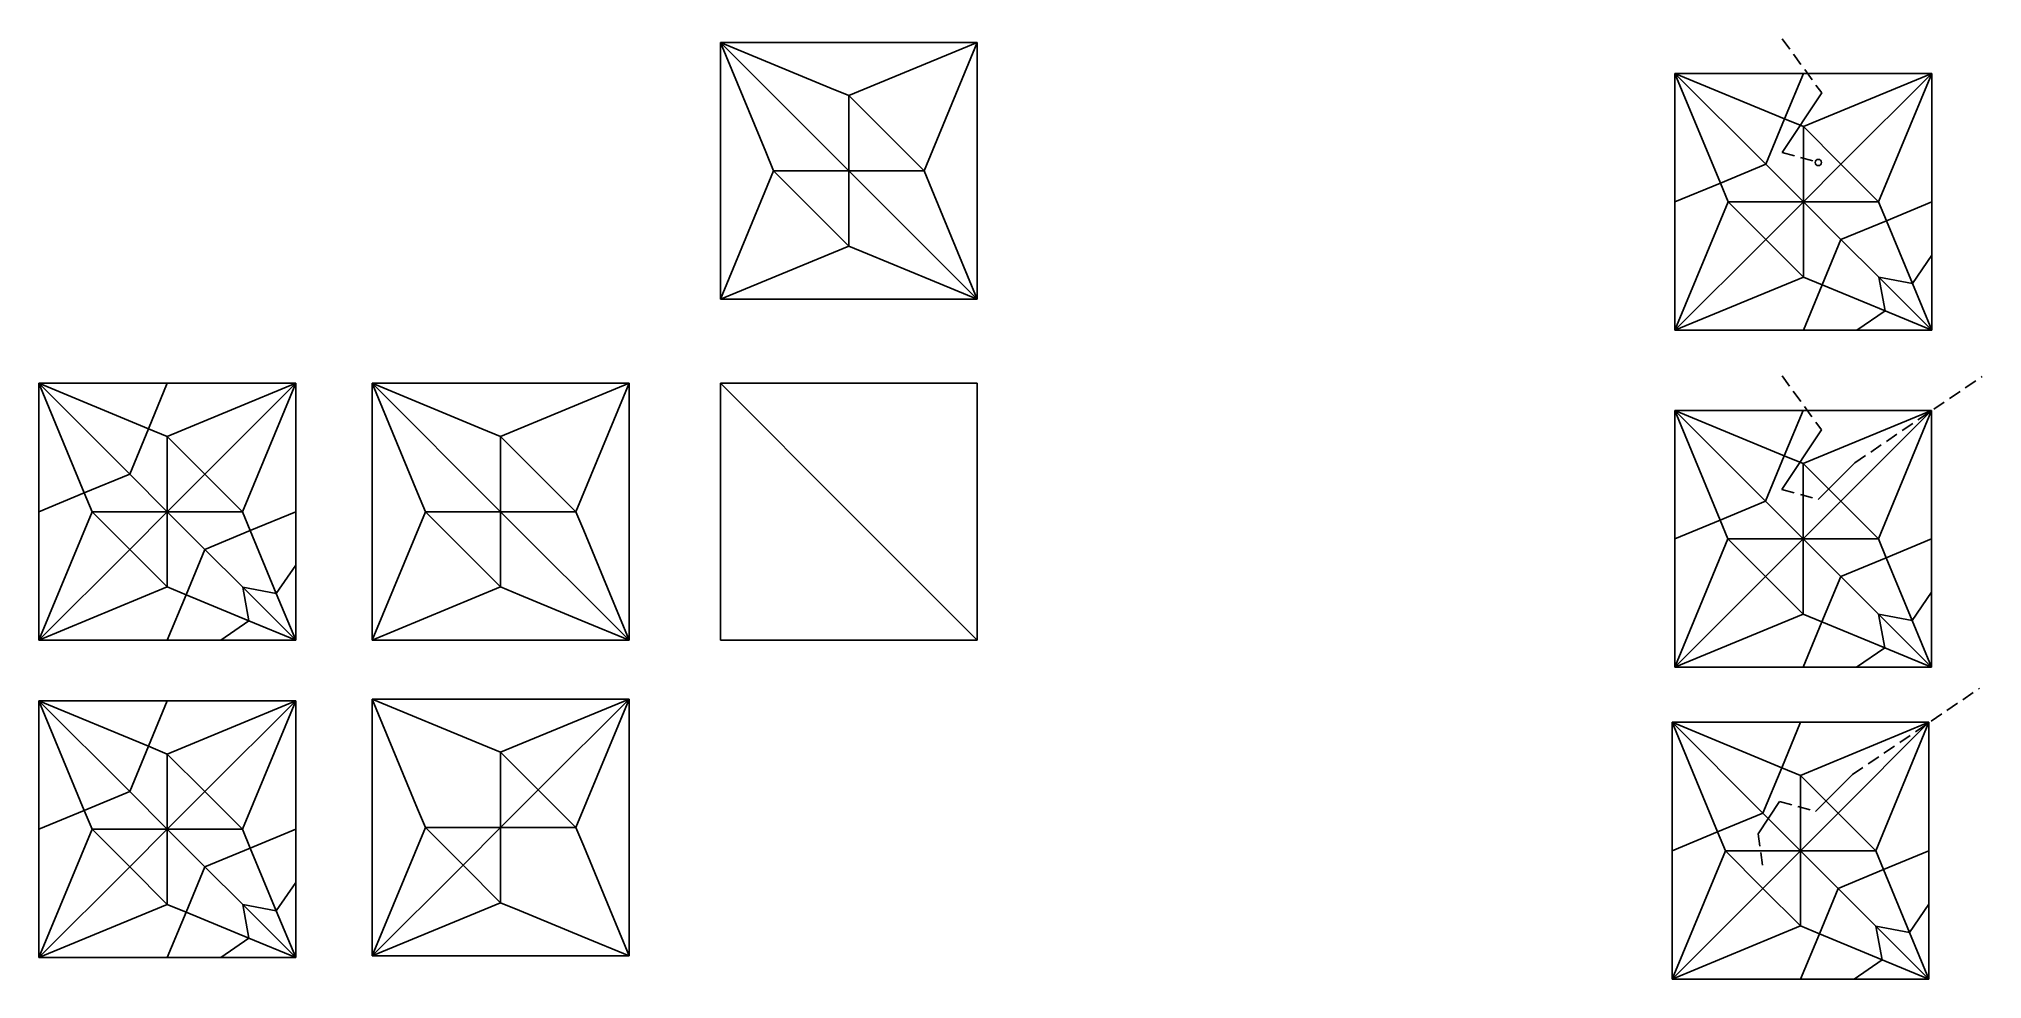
# Model space of a CAD drawing. Header units: millimetres. Extents: x 0 to 972, y -169 to 301.
import ezdxf

# ---------------------------------------------------------------- set-up
doc = ezdxf.new("R2010")
doc.units = ezdxf.units.MM
doc.linetypes.add('DASHED2', pattern=[9.525, 6.35, -3.175])

msp = doc.modelspace()

# ---------------------------------------------------------------- hatches: boundary and pattern name
h = msp.add_hatch()
h.set_pattern_fill('ANGLE', color=6)
h.set_pattern_definition([(0, (0, 0), (0, 6.985), [5.08, -1.905]), (90, (0, 0), (-6.985, 4e-16), [5.08, -1.905])])
h.paths.add_polyline_path([(888.43, 239.07, 1), (891.56, 239.07, 1)])

# ---------------------------------------------------------------- linework, layer by layer
for p, q in [((340.85, 299.16), (405.07, 299.16)), ((340.85, 234.94), (340.85, 299.16)), ((405.07, 299.16), (469.29, 299.16)), ((469.29, 299.16), (469.29, 234.94)), ((818.27, 283.61), (882.49, 283.61)), ((818.27, 219.39), (818.27, 283.61)), ((882.49, 283.61), (946.71, 283.61)), ((946.71, 283.61), (946.71, 219.39)), ((340.85, 234.94), (340.85, 170.71)), ((469.29, 234.94), (469.29, 208.22)), ((818.27, 219.39), (818.27, 155.17)), ((946.71, 219.39), (946.71, 192.67)), ((469.29, 170.71), (469.29, 208.22)), ((946.71, 155.17), (946.71, 192.67)), ((405.07, 170.71), (340.85, 170.71)), ((405.07, 170.71), (431.79, 170.71)), ((431.79, 170.71), (469.29, 170.71)), ((882.49, 155.17), (818.27, 155.17)), ((882.49, 155.17), (909.21, 155.17)), ((909.21, 155.17), (946.71, 155.17)), ((0.01, 128.64), (64.24, 128.64)), ((0.01, 64.41), (0.01, 128.64)), ((64.24, 128.64), (128.46, 128.64)), ((128.46, 128.64), (128.46, 64.41)), ((166.75, 128.64), (230.97, 128.64)), ((166.75, 64.41), (166.75, 128.64)), ((230.97, 128.64), (295.19, 128.64)), ((295.19, 128.64), (295.19, 64.41)), ((340.85, 128.64), (405.07, 128.64)), ((340.85, 64.41), (340.85, 128.64)), ((405.07, 128.64), (469.29, 128.64)), ((469.29, 128.64), (469.29, 64.41)), ((818.14, 115.06), (882.36, 115.06)), ((818.14, 50.84), (818.14, 115.06)), ((882.36, 115.06), (946.59, 115.06)), ((946.59, 115.06), (946.59, 50.84)), ((0.01, 64.41), (0.01, 0.19)), ((128.46, 64.41), (128.46, 37.69)), ((166.75, 64.41), (166.75, 0.19)), ((295.19, 64.41), (295.19, 37.69)), ((340.85, 64.41), (340.85, 0.19)), ((469.29, 64.41), (469.29, 37.69)), ((818.14, 50.84), (818.14, -13.38)), ((946.59, 50.84), (946.59, 24.12)), ((128.46, 0.19), (128.46, 37.69)), ((295.19, 0.19), (295.19, 37.69)), ((469.29, 0.19), (469.29, 37.69)), ((946.59, -13.38), (946.59, 24.12)), ((64.24, 0.19), (0.01, 0.19)), ((64.24, 0.19), (90.96, 0.19)), ((90.96, 0.19), (128.46, 0.19)), ((230.97, 0.19), (166.75, 0.19)), ((230.97, 0.19), (257.69, 0.19)), ((257.69, 0.19), (295.19, 0.19)), ((405.07, 0.19), (340.85, 0.19)), ((405.07, 0.19), (431.79, 0.19)), ((431.79, 0.19), (469.29, 0.19)), ((882.36, -13.38), (818.14, -13.38)), ((882.36, -13.38), (909.08, -13.38)), ((909.08, -13.38), (946.59, -13.38)), ((0.01, -30.15), (64.24, -30.15)), ((0.01, -94.38), (0.01, -30.15)), ((64.24, -30.15), (128.46, -30.15)), ((128.46, -30.15), (128.46, -94.38)), ((166.75, -29.29), (230.97, -29.29)), ((166.75, -93.52), (166.75, -29.29)), ((230.97, -29.29), (295.19, -29.29)), ((295.19, -29.29), (295.19, -93.52)), ((816.87, -40.9), (881.09, -40.9)), ((816.87, -105.13), (816.87, -40.9)), ((881.09, -40.9), (945.31, -40.9)), ((945.31, -40.9), (945.31, -105.13)), ((0.01, -94.38), (0.01, -158.6)), ((128.46, -94.38), (128.46, -121.1)), ((166.75, -93.52), (166.75, -157.74)), ((295.19, -93.52), (295.19, -120.24)), ((816.87, -105.13), (816.87, -169.35)), ((945.31, -105.13), (945.31, -131.85)), ((128.46, -158.6), (128.46, -121.1)), ((295.19, -157.74), (295.19, -120.24)), ((945.31, -169.35), (945.31, -131.85)), ((64.24, -158.6), (0.01, -158.6)), ((64.24, -158.6), (90.96, -158.6)), ((90.96, -158.6), (128.46, -158.6)), ((230.97, -157.74), (166.75, -157.74)), ((230.97, -157.74), (257.69, -157.74)), ((257.69, -157.74), (295.19, -157.74)), ((881.09, -169.35), (816.87, -169.35)), ((881.09, -169.35), (907.81, -169.35)), ((907.81, -169.35), (945.31, -169.35))]:
    msp.add_line(p, q)
at = {"color": 5}
for p, q in [((395.66, 276.46), (340.85, 299.16)), ((340.85, 299.16), (363.55, 244.34)), ((405.07, 234.94), (340.85, 299.16)), ((469.29, 299.16), (405.07, 272.56)), ((442.69, 234.94), (469.29, 299.16)), ((873.08, 260.91), (818.27, 283.61)), ((818.27, 283.61), (840.97, 228.8)), ((946.71, 283.61), (882.49, 257.01)), ((920.11, 219.39), (946.71, 283.61)), ((395.66, 276.46), (405.07, 272.56)), ((405.07, 272.56), (423.88, 253.75)), ((423.88, 253.75), (442.69, 234.94)), ((863.68, 238.2), (873.08, 260.91)), ((873.08, 260.91), (882.49, 257.01)), ((882.49, 257.01), (901.3, 238.2)), ((363.55, 244.34), (367.45, 234.94)), ((367.45, 234.94), (340.85, 170.71)), ((367.45, 234.94), (386.26, 216.13)), ((405.07, 234.94), (469.29, 170.71)), ((446.59, 225.53), (442.69, 234.94)), ((840.97, 228.8), (863.68, 238.2)), ((863.68, 238.2), (882.49, 219.39)), ((882.49, 219.39), (901.3, 238.2)), ((901.3, 238.2), (920.11, 219.39)), ((459.6, 194.1), (446.59, 225.53)), ((840.97, 228.8), (844.87, 219.39)), ((386.26, 216.13), (405.07, 197.32)), ((844.87, 219.39), (818.27, 155.17)), ((844.87, 219.39), (863.68, 200.58)), ((863.68, 200.58), (882.49, 219.39)), ((882.49, 219.39), (901.3, 200.58)), ((924.01, 209.98), (920.11, 219.39)), ((901.3, 200.58), (924.01, 209.98)), ((937.02, 178.56), (924.01, 209.98)), ((340.85, 170.71), (405.07, 197.32)), ((414.47, 193.42), (405.07, 197.32)), ((863.68, 200.58), (882.49, 181.77)), ((891.89, 177.87), (901.3, 200.58)), ((414.47, 193.42), (445.9, 180.4)), ((459.6, 194.1), (469.29, 170.71)), ((937.02, 178.56), (946.71, 192.67)), ((445.9, 180.4), (469.29, 170.71)), ((818.27, 155.17), (882.49, 181.77)), ((891.89, 177.87), (882.49, 181.77)), ((891.89, 177.87), (923.32, 164.85)), ((920.19, 181.68), (946.71, 155.17)), ((937.02, 178.56), (946.71, 155.17)), ((909.21, 155.17), (923.32, 164.85)), ((923.32, 164.85), (946.71, 155.17)), ((54.83, 105.93), (0.01, 128.64)), ((0.01, 128.64), (22.72, 73.82)), ((128.46, 128.64), (64.24, 102.04)), ((101.86, 64.41), (128.46, 128.64)), ((221.56, 105.93), (166.75, 128.64)), ((166.75, 128.64), (189.45, 73.82)), ((230.97, 64.41), (166.75, 128.64)), ((295.19, 128.64), (230.97, 102.04)), ((268.59, 64.41), (295.19, 128.64)), ((405.07, 64.41), (340.85, 128.64)), ((872.96, 92.36), (818.14, 115.06)), ((818.14, 115.06), (840.85, 60.25)), ((946.59, 115.06), (882.36, 88.46)), ((919.98, 50.84), (946.59, 115.06)), ((45.43, 83.22), (54.83, 105.93)), ((54.83, 105.93), (64.24, 102.04)), ((64.24, 102.04), (83.05, 83.22)), ((221.56, 105.93), (230.97, 102.04)), ((230.97, 102.04), (249.78, 83.22)), ((863.55, 69.65), (872.96, 92.36)), ((872.96, 92.36), (882.36, 88.46)), ((882.36, 88.46), (901.17, 69.65)), ((22.72, 73.82), (45.43, 83.22)), ((45.43, 83.22), (64.24, 64.41)), ((64.24, 64.41), (83.05, 83.22)), ((83.05, 83.22), (101.86, 64.41)), ((249.78, 83.22), (268.59, 64.41)), ((22.72, 73.82), (26.62, 64.41)), ((189.45, 73.82), (193.35, 64.41)), ((840.85, 60.25), (863.55, 69.65)), ((863.55, 69.65), (882.36, 50.84)), ((882.36, 50.84), (901.17, 69.65)), ((901.17, 69.65), (919.98, 50.84)), ((26.62, 64.41), (0.01, 0.19)), ((26.62, 64.41), (45.43, 45.6)), ((45.43, 45.6), (64.24, 64.41)), ((64.24, 64.41), (83.05, 45.6)), ((105.75, 55.01), (101.86, 64.41)), ((193.35, 64.41), (166.75, 0.19)), ((193.35, 64.41), (212.16, 45.6)), ((230.97, 64.41), (295.19, 0.19)), ((272.49, 55.01), (268.59, 64.41)), ((405.07, 64.41), (469.29, 0.19)), ((840.85, 60.25), (844.74, 50.84)), ((83.05, 45.6), (105.75, 55.01)), ((118.77, 23.58), (105.75, 55.01)), ((285.51, 23.58), (272.49, 55.01)), ((844.74, 50.84), (818.14, -13.38)), ((844.74, 50.84), (863.55, 32.03)), ((863.55, 32.03), (882.36, 50.84)), ((882.36, 50.84), (901.17, 32.03)), ((923.88, 41.44), (919.98, 50.84)), ((45.43, 45.6), (64.24, 26.79)), ((73.64, 22.9), (83.05, 45.6)), ((212.16, 45.6), (230.97, 26.79)), ((901.17, 32.03), (923.88, 41.44)), ((936.9, 10.01), (923.88, 41.44)), ((118.77, 23.58), (128.46, 37.69)), ((863.55, 32.03), (882.36, 13.22)), ((891.77, 9.32), (901.17, 32.03)), ((0.01, 0.19), (64.24, 26.79)), ((73.64, 22.9), (64.24, 26.79)), ((73.64, 22.9), (105.07, 9.88)), ((101.94, 26.71), (128.46, 0.19)), ((118.77, 23.58), (128.46, 0.19)), ((166.75, 0.19), (230.97, 26.79)), ((240.38, 22.9), (230.97, 26.79)), ((240.38, 22.9), (271.8, 9.88)), ((285.51, 23.58), (295.19, 0.19)), ((936.9, 10.01), (946.59, 24.12)), ((90.96, 0.19), (105.07, 9.88)), ((105.07, 9.88), (128.46, 0.19)), ((271.8, 9.88), (295.19, 0.19)), ((818.14, -13.38), (882.36, 13.22)), ((891.77, 9.32), (882.36, 13.22)), ((920.07, 13.13), (946.59, -13.38)), ((936.9, 10.01), (946.59, -13.38)), ((891.77, 9.32), (923.2, -3.69)), ((909.08, -13.38), (923.2, -3.69)), ((923.2, -3.69), (946.59, -13.38)), ((54.83, -52.86), (0.01, -30.15)), ((0.01, -30.15), (22.72, -84.97)), ((128.46, -30.15), (64.24, -56.76)), ((101.86, -94.38), (128.46, -30.15)), ((221.56, -52), (166.75, -29.29)), ((166.75, -29.29), (189.45, -84.11)), ((295.19, -29.29), (230.97, -55.9)), ((268.59, -93.52), (295.19, -29.29)), ((871.69, -63.61), (816.87, -40.9)), ((816.87, -40.9), (839.57, -95.72)), ((945.31, -40.9), (881.09, -67.5)), ((918.71, -105.13), (945.31, -40.9)), ((45.43, -75.57), (54.83, -52.86)), ((54.83, -52.86), (64.24, -56.76)), ((64.24, -56.76), (83.05, -75.57)), ((221.56, -52), (230.97, -55.9)), ((230.97, -55.9), (249.78, -74.71)), ((862.28, -86.32), (871.69, -63.61)), ((871.69, -63.61), (881.09, -67.5)), ((881.09, -67.5), (899.9, -86.32)), ((22.72, -84.97), (45.43, -75.57)), ((45.43, -75.57), (64.24, -94.38)), ((64.24, -94.38), (83.05, -75.57)), ((83.05, -75.57), (101.86, -94.38)), ((230.97, -93.52), (249.78, -74.71)), ((249.78, -74.71), (268.59, -93.52)), ((22.72, -84.97), (26.62, -94.38)), ((189.45, -84.11), (193.35, -93.52)), ((839.57, -95.72), (862.28, -86.32)), ((862.28, -86.32), (881.09, -105.13)), ((881.09, -105.13), (899.9, -86.32)), ((899.9, -86.32), (918.71, -105.13)), ((26.62, -94.38), (0.01, -158.6)), ((26.62, -94.38), (45.43, -113.19)), ((45.43, -113.19), (64.24, -94.38)), ((64.24, -94.38), (83.05, -113.19)), ((105.75, -103.78), (101.86, -94.38)), ((193.35, -93.52), (166.75, -157.74)), ((193.35, -93.52), (212.16, -112.33)), ((230.97, -93.52), (212.16, -112.33)), ((272.49, -102.92), (268.59, -93.52)), ((839.57, -95.72), (843.47, -105.13)), ((83.05, -113.19), (105.75, -103.78)), ((118.77, -135.21), (105.75, -103.78)), ((285.51, -134.35), (272.49, -102.92)), ((843.47, -105.13), (816.87, -169.35)), ((843.47, -105.13), (862.28, -123.94)), ((862.28, -123.94), (881.09, -105.13)), ((881.09, -105.13), (899.9, -123.94)), ((922.61, -114.53), (918.71, -105.13)), ((45.43, -113.19), (64.24, -132)), ((73.64, -135.89), (83.05, -113.19)), ((212.16, -112.33), (230.97, -131.14)), ((899.9, -123.94), (922.61, -114.53)), ((935.63, -145.96), (922.61, -114.53)), ((118.77, -135.21), (128.46, -121.1)), ((862.28, -123.94), (881.09, -142.75)), ((890.5, -146.64), (899.9, -123.94)), ((0.01, -158.6), (64.24, -132)), ((73.64, -135.89), (64.24, -132)), ((73.64, -135.89), (105.07, -148.91)), ((101.94, -132.08), (128.46, -158.6)), ((118.77, -135.21), (128.46, -158.6)), ((166.75, -157.74), (230.97, -131.14)), ((240.38, -135.03), (230.97, -131.14)), ((240.38, -135.03), (271.8, -148.05)), ((285.51, -134.35), (295.19, -157.74)), ((935.63, -145.96), (945.31, -131.85)), ((816.87, -169.35), (881.09, -142.75)), ((890.5, -146.64), (881.09, -142.75)), ((918.8, -142.83), (945.31, -169.35)), ((90.96, -158.6), (105.07, -148.91)), ((105.07, -148.91), (128.46, -158.6)), ((271.8, -148.05), (295.19, -157.74)), ((890.5, -146.64), (921.93, -159.66)), ((935.63, -145.96), (945.31, -169.35)), ((907.81, -169.35), (921.93, -159.66)), ((921.93, -159.66), (945.31, -169.35))]:
    msp.add_line(p, q, dxfattribs=at)
at = {"color": 6, "linetype": 'DASHED2'}
for p, q in [((871.94, 300.92), (891.67, 273.87)), ((871.92, 244.09), (889.99, 239.07)), ((871.81, 132.37), (891.54, 105.32)), ((908.28, 88.92), (971.89, 132.09)), ((871.79, 75.54), (889.87, 70.52)), ((907.01, -67.04), (970.62, -23.88)), ((870.52, -80.43), (888.6, -85.45)), ((859.82, -96.64), (862.28, -113.5))]:
    msp.add_line(p, q, dxfattribs=at)
at = {"color": 1}
for p, q in [((818.27, 283.61), (863.68, 238.2)), ((873.08, 260.91), (882.49, 283.61)), ((901.3, 238.2), (946.71, 283.61)), ((405.07, 234.94), (405.07, 272.56)), ((882.49, 219.39), (882.49, 257.01)), ((405.07, 234.94), (367.45, 234.94)), ((405.07, 234.94), (405.07, 197.32)), ((442.69, 234.94), (405.07, 234.94)), ((818.27, 219.39), (840.97, 228.8)), ((882.49, 219.39), (844.87, 219.39)), ((882.49, 219.39), (882.49, 181.77)), ((920.11, 219.39), (882.49, 219.39)), ((924.01, 209.98), (946.71, 219.39)), ((818.27, 155.17), (863.68, 200.58)), ((901.3, 200.58), (920.19, 181.68)), ((882.49, 155.17), (891.89, 177.87)), ((923.32, 164.85), (920.19, 181.68)), ((937.02, 178.56), (920.19, 181.68)), ((0.01, 128.64), (45.43, 83.22)), ((54.83, 105.93), (64.24, 128.64)), ((83.05, 83.22), (128.46, 128.64)), ((818.14, 115.06), (863.55, 69.65)), ((872.96, 92.36), (882.36, 115.06)), ((901.17, 69.65), (946.59, 115.06)), ((64.24, 64.41), (64.24, 102.04)), ((230.97, 64.41), (230.97, 102.04)), ((882.36, 50.84), (882.36, 88.46)), ((0.01, 64.41), (22.72, 73.82)), ((64.24, 64.41), (26.62, 64.41)), ((64.24, 64.41), (64.24, 26.79)), ((101.86, 64.41), (64.24, 64.41)), ((105.75, 55.01), (128.46, 64.41)), ((230.97, 64.41), (193.35, 64.41)), ((230.97, 64.41), (230.97, 26.79)), ((268.59, 64.41), (230.97, 64.41)), ((818.14, 50.84), (840.85, 60.25)), ((882.36, 50.84), (844.74, 50.84)), ((882.36, 50.84), (882.36, 13.22)), ((919.98, 50.84), (882.36, 50.84)), ((923.88, 41.44), (946.59, 50.84)), ((0.01, 0.19), (45.43, 45.6)), ((83.05, 45.6), (101.94, 26.71)), ((818.14, -13.38), (863.55, 32.03)), ((901.17, 32.03), (920.07, 13.13)), ((64.24, 0.19), (73.64, 22.9)), ((105.07, 9.88), (101.94, 26.71)), ((118.77, 23.58), (101.94, 26.71)), ((923.2, -3.69), (920.07, 13.13)), ((936.9, 10.01), (920.07, 13.13)), ((882.36, -13.38), (891.77, 9.32)), ((0.01, -30.15), (45.43, -75.57)), ((54.83, -52.86), (64.24, -30.15)), ((83.05, -75.57), (128.46, -30.15)), ((249.78, -74.71), (295.19, -29.29)), ((816.87, -40.9), (862.28, -86.32)), ((871.69, -63.61), (881.09, -40.9)), ((899.9, -86.32), (945.31, -40.9)), ((64.24, -94.38), (64.24, -56.76)), ((230.97, -93.52), (230.97, -55.9)), ((881.09, -105.13), (881.09, -67.5)), ((0.01, -94.38), (22.72, -84.97)), ((64.24, -94.38), (26.62, -94.38)), ((64.24, -94.38), (64.24, -132)), ((101.86, -94.38), (64.24, -94.38)), ((105.75, -103.78), (128.46, -94.38)), ((230.97, -93.52), (193.35, -93.52)), ((230.97, -93.52), (230.97, -131.14)), ((268.59, -93.52), (230.97, -93.52)), ((816.87, -105.13), (839.57, -95.72)), ((881.09, -105.13), (843.47, -105.13)), ((881.09, -105.13), (881.09, -142.75)), ((918.71, -105.13), (881.09, -105.13)), ((922.61, -114.53), (945.31, -105.13)), ((0.01, -158.6), (45.43, -113.19)), ((83.05, -113.19), (101.94, -132.08)), ((212.16, -112.33), (166.75, -157.74)), ((816.87, -169.35), (862.28, -123.94)), ((899.9, -123.94), (918.8, -142.83)), ((64.24, -158.6), (73.64, -135.89)), ((105.07, -148.91), (101.94, -132.08)), ((118.77, -135.21), (101.94, -132.08)), ((921.93, -159.66), (918.8, -142.83)), ((935.63, -145.96), (918.8, -142.83)), ((881.09, -169.35), (890.5, -146.64))]:
    msp.add_line(p, q, dxfattribs=at)
at = {"color": 6}
for p, q in [((891.67, 273.87), (871.92, 244.09)), ((891.54, 105.32), (871.79, 75.54)), ((889.87, 70.52), (908.28, 88.92)), ((888.6, -85.45), (907.01, -67.04)), ((859.82, -96.64), (870.52, -80.43))]:
    msp.add_line(p, q, dxfattribs=at)
msp.add_circle((889.99, 239.07), 1.56)

doc.saveas('drawing.dxf')
